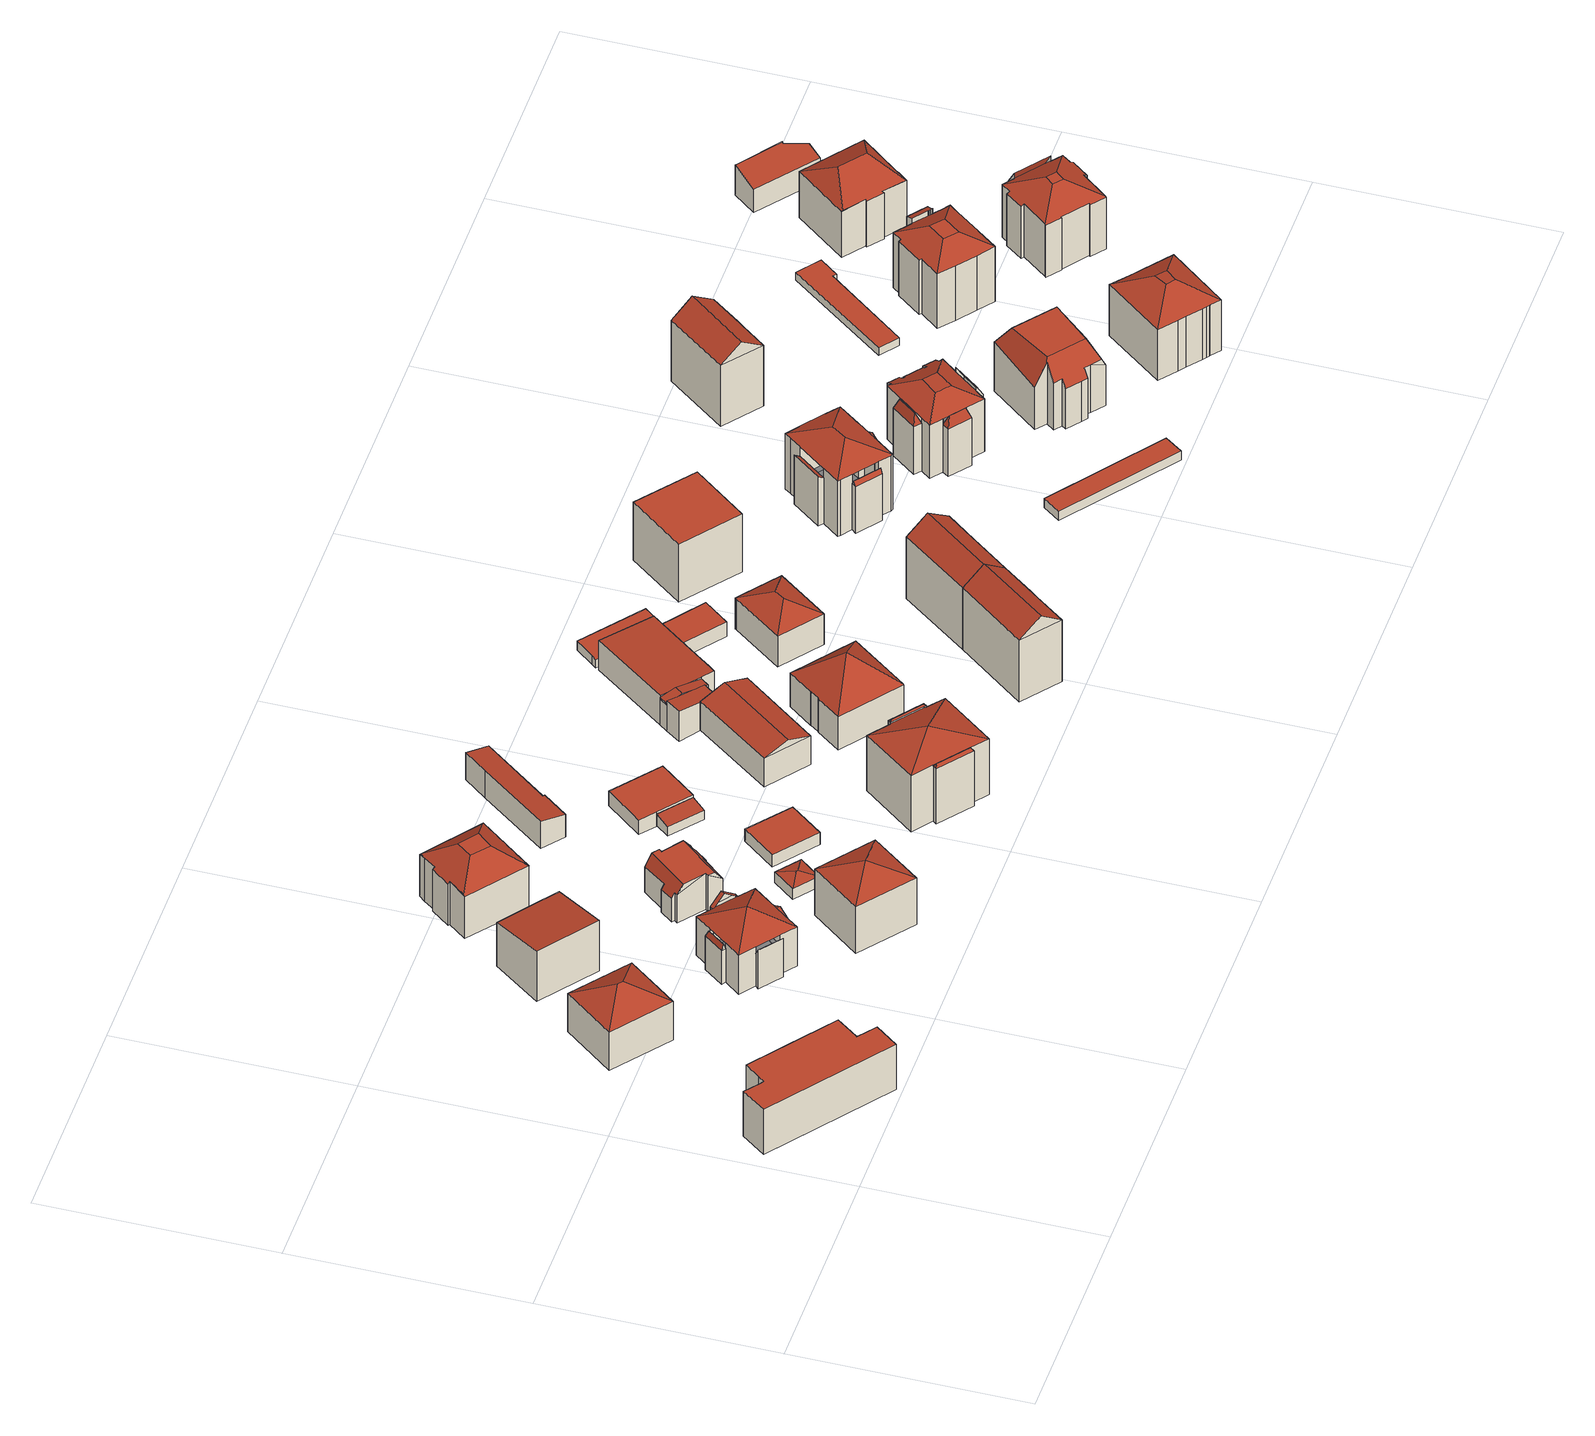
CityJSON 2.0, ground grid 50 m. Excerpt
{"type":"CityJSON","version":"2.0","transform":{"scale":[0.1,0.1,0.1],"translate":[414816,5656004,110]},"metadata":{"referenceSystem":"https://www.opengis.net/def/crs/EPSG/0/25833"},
"CityObjects":{
"building1":{"type":"Building","attributes":{"Dachtyp_tdc":"tdcPolyFlatRoof","Gemeindeschluessel":14612000,"Dachneigung":0,"QualitaetDacherkennung":76,"Geometrietyp2DReferenz":"3000","measuredHeight":11.51,"function":"31001_9998","roofType":"1000"},"geometry":[{"type":"Solid","lod":"2","boundaries":[[[[0,1,2,3]],[[1,4,5,2]],[[4,6,7,5]],[[6,8,9,7]],[[8,10,11,9]],[[10,12,13,11]],[[12,14,15,13]],[[14,16,17,15]],[[16,18,19,17]],[[18,20,21,19]],[[20,22,23,21]],[[22,24,25,23]],[[24,26,27,25]],[[26,0,3,27]],[[26,24,22,20,18,16,14,12,10,8,6,4,1,0]],[[3,2,5,7,9,11,13,15,17,19,21,23,25,27]]]],"semantics":{"surfaces":[{"type":"WallSurface"},{"type":"RoofSurface"},{"type":"GroundSurface"}],"values":[[0,0,0,0,0,0,0,0,0,0,0,0,0,0,1,2]]}}]},
"building2":{"type":"Building","attributes":{"Dachtyp_tdc":"tdcFreeFormRoof","Gemeindeschluessel":14612000,"Dachneigung":29.08,"QualitaetDacherkennung":69,"Geometrietyp2DReferenz":"3000","measuredHeight":13.63,"function":"31001_9998","roofType":"5000"},"geometry":[{"type":"Solid","lod":"2","boundaries":[[[[28,29,30,31]],[[29,32,33,30]],[[32,34,35,33]],[[34,28,31,35]],[[36,37,34,32]],[[36,32,29]],[[37,36,29,28]],[[37,28,34]],[[31,30,33,35]]]],"semantics":{"surfaces":[{"type":"WallSurface"},{"type":"RoofSurface"},{"type":"GroundSurface"}],"values":[[0,0,0,0,1,1,1,1,2]]}}]},
"building3":{"type":"Building","attributes":{"Dachtyp_tdc":"tdcPolyFlatRoof","Gemeindeschluessel":14612000,"Dachneigung":8.13,"QualitaetDacherkennung":63,"Geometrietyp2DReferenz":"3000","measuredHeight":12.98,"function":"31001_9998","roofType":"2100"},"geometry":[{"type":"Solid","lod":"2","boundaries":[[[[38,39,40,41]],[[39,42,43,40]],[[42,44,45,43]],[[44,46,47,45]],[[46,38,41,47]],[[46,44,42,39,38]],[[41,40,43,45,47]]]],"semantics":{"surfaces":[{"type":"WallSurface"},{"type":"RoofSurface"},{"type":"GroundSurface"}],"values":[[0,0,0,0,0,1,2]]}}]},
"building4":{"type":"Building","attributes":{"Gemeindeschluessel":14612000,"Geometrietyp2DReferenz":"3000","function":"31001_9998","roofType":"9999"},"children":["building4-1","building4-2","building4-3","building4-4","building4-5"]},
"building4-1":{"type":"BuildingPart","attributes":{"Dachtyp_tdc":"tdcGableRoof","Dachneigung":24.43,"QualitaetDacherkennung":25,"Geometrietyp2DReferenz":"3000","measuredHeight":9.66,"roofType":"3100"},"parents":["building4"],"geometry":[{"type":"MultiSurface","lod":"2","boundaries":[[[48,49,50,51]],[[49,52,53,50]],[[52,54,55,53]],[[52,49,56]],[[49,48,57,56]],[[54,52,56,57]],[[51,50,53,55]]],"semantics":{"surfaces":[{"type":"WallSurface"},{"type":"RoofSurface"},{"type":"GroundSurface"}],"values":[0,0,0,0,1,1,2]}}]},
"building4-2":{"type":"BuildingPart","attributes":{"Dachtyp_tdc":"tdcPolyFlatRoof","Dachneigung":55.69,"QualitaetDacherkennung":42,"Geometrietyp2DReferenz":"3000","measuredHeight":9.81,"roofType":"2100"},"parents":["building4"],"geometry":[{"type":"MultiSurface","lod":"2","boundaries":[[[58,59,60,61]],[[62,63,64,65]],[[63,58,61,64]],[[63,62,59,58]],[[61,60,65,64]]],"semantics":{"surfaces":[{"type":"WallSurface"},{"type":"RoofSurface"},{"type":"GroundSurface"}],"values":[0,0,0,1,2]}}]},
"building4-3":{"type":"BuildingPart","attributes":{"Dachtyp_tdc":"tdcGableRoof","Dachneigung":38.15,"QualitaetDacherkennung":40,"Geometrietyp2DReferenz":"3000","measuredHeight":12.26,"roofType":"3100"},"parents":["building4"],"geometry":[{"type":"MultiSurface","lod":"2","boundaries":[[[66,67,68,69]],[[67,70,71,68]],[[72,66,69,73]],[[72,74,75,76,66]],[[67,76,75,77,70]],[[66,76,67]],[[69,68,71,73]]],"semantics":{"surfaces":[{"type":"WallSurface"},{"type":"RoofSurface"},{"type":"GroundSurface"}],"values":[0,0,0,1,1,0,2]}}]},
"building4-4":{"type":"BuildingPart","attributes":{"Dachtyp_tdc":"tdcTentRoof","Dachneigung":29.82,"QualitaetDacherkennung":61,"Geometrietyp2DReferenz":"3000","measuredHeight":13.9,"roofType":"3500"},"parents":["building4"],"geometry":[{"type":"MultiSurface","lod":"2","boundaries":[[[78,62,65]],[[79,60,59]],[[79,80,81,60]],[[80,82,83,81]],[[82,84,83]],[[85,86,77,74,87,88,89]],[[90,91,92,85,89]],[[80,79,78,90,89]],[[88,93,82,80,89]],[[94,95,73,71,96,51,55,97,65,60,81,83]],[[93,88,95,94,98]],[[88,87,72,73,95]],[[86,85,96,71,70]],[[85,92,48,51,96]],[[91,90,97,55,54]],[[90,78,65,97]]],"semantics":{"surfaces":[{"type":"WallSurface"},{"type":"RoofSurface"},{"type":"GroundSurface"}],"values":[0,0,0,0,0,1,1,1,1,2,0,0,0,0,0,0]}}]},
"building4-5":{"type":"BuildingPart","attributes":{"Dachtyp_tdc":"tdcFreeFormRoof","Dachneigung":70.15,"QualitaetDacherkennung":24,"Geometrietyp2DReferenz":"3000","measuredHeight":9.82,"roofType":"5000"},"parents":["building4"],"geometry":[{"type":"MultiSurface","lod":"2","boundaries":[[[84,99,100,83]],[[99,101,102,100]],[[101,98,94,102]],[[103,104,101,99]],[[103,99,84]],[[104,103,84,98]],[[104,98,101]],[[94,83,100,102]]],"semantics":{"surfaces":[{"type":"WallSurface"},{"type":"RoofSurface"},{"type":"GroundSurface"}],"values":[0,0,0,1,0,1,1,2]}}]},
"building5":{"type":"Building","attributes":{"Dachtyp_tdc":"tdcTentRoof","Gemeindeschluessel":14612000,"Dachneigung":26.07,"QualitaetDacherkennung":84,"Geometrietyp2DReferenz":"3000","measuredHeight":15.17,"function":"31001_9998","roofType":"3500"},"geometry":[{"type":"Solid","lod":"2","boundaries":[[[[105,106,107,108]],[[106,109,110,107]],[[109,111,112,110]],[[111,105,108,112]],[[106,105,113]],[[109,106,113]],[[111,109,113]],[[105,111,113]],[[108,107,110,112]]]],"semantics":{"surfaces":[{"type":"WallSurface"},{"type":"RoofSurface"},{"type":"GroundSurface"}],"values":[[0,0,0,0,1,1,1,1,2]]}}]},
"building6":{"type":"Building","attributes":{"Dachtyp_tdc":"tdcFreeFormRoof","Gemeindeschluessel":14612000,"Dachneigung":35.75,"QualitaetDacherkennung":65,"Geometrietyp2DReferenz":"3000","measuredHeight":14.69,"function":"31001_9998","roofType":"5000"},"geometry":[{"type":"Solid","lod":"2","boundaries":[[[[114,115,116,117]],[[115,118,119,116]],[[118,120,121,119]],[[120,122,123,121]],[[122,124,125,123]],[[124,126,127,125]],[[126,128,129,127]],[[128,130,131,129]],[[130,114,117,131]],[[132,133,128,126,124,122,120,134,135]],[[136,114,130,133,132]],[[137,114,136,138]],[[115,137,138,135,134,118]],[[138,136,132,135]],[[115,114,137]],[[130,128,133]],[[120,118,134]],[[117,116,119,121,123,125,127,129,131]]]],"semantics":{"surfaces":[{"type":"WallSurface"},{"type":"RoofSurface"},{"type":"GroundSurface"}],"values":[[0,0,0,0,0,0,0,0,0,1,1,1,1,1,0,0,0,2]]}}]},
"building7":{"type":"Building","attributes":{"Dachtyp_tdc":"tdcFreeFormRoof","Gemeindeschluessel":14612000,"Dachneigung":1.01,"QualitaetDacherkennung":45,"Geometrietyp2DReferenz":"3000","measuredHeight":9.22,"function":"31001_9998","roofType":"5000"},"geometry":[{"type":"Solid","lod":"2","boundaries":[[[[139,140,141,142]],[[140,143,144,141]],[[143,145,146,144]],[[145,147,148,146]],[[147,149,150,148]],[[149,151,152,150]],[[151,153,154,152]],[[153,155,156,154]],[[155,157,158,156]],[[157,159,160,158]],[[159,161,162,160]],[[161,163,164,162]],[[163,165,166,164]],[[165,167,168,166]],[[167,169,170,168]],[[169,139,142,170]],[[171,167,165,163,161,159,157,172]],[[147,145,143,140,173,174,151,149]],[[155,153,174,173,139,169,171,172]],[[157,155,172]],[[140,139,173]],[[169,167,171]],[[153,151,174]],[[142,141,144,146,148,150,152,154,156,158,160,162,164,166,168,170]]]],"semantics":{"surfaces":[{"type":"WallSurface"},{"type":"RoofSurface"},{"type":"GroundSurface"}],"values":[[0,0,0,0,0,0,0,0,0,0,0,0,0,0,0,0,1,1,1,0,0,0,0,2]]}}]},
"building8":{"type":"Building","attributes":{"Dachtyp_tdc":"tdcFreeFormRoof","Gemeindeschluessel":14612000,"Dachneigung":16.21,"QualitaetDacherkennung":84,"Geometrietyp2DReferenz":"3000","measuredHeight":3.58,"function":"31001_9998","roofType":"5000"},"geometry":[{"type":"Solid","lod":"2","boundaries":[[[[175,176,177,178]],[[176,179,180,177]],[[179,181,182,180]],[[181,175,178,182]],[[183,184,181,179]],[[183,179,176]],[[184,183,176,175]],[[184,175,181]],[[178,177,180,182]]]],"semantics":{"surfaces":[{"type":"WallSurface"},{"type":"RoofSurface"},{"type":"GroundSurface"}],"values":[[0,0,0,0,1,1,1,1,2]]}}]},
"building9":{"type":"Building","attributes":{"Dachtyp_tdc":"tdcPolyFlatRoof","Gemeindeschluessel":14612000,"Dachneigung":0,"QualitaetDacherkennung":51,"Geometrietyp2DReferenz":"3000","measuredHeight":3,"function":"31001_9998","roofType":"1000"},"geometry":[{"type":"Solid","lod":"2","boundaries":[[[[185,186,187,188]],[[186,189,190,187]],[[189,191,192,190]],[[191,185,188,192]],[[191,189,186,185]],[[188,187,190,192]]]],"semantics":{"surfaces":[{"type":"WallSurface"},{"type":"RoofSurface"},{"type":"GroundSurface"}],"values":[[0,0,0,0,1,2]]}}]},
"building10":{"type":"Building","attributes":{"Dachtyp_tdc":"tdcPolyFlatRoof","Gemeindeschluessel":14612000,"Dachneigung":8.57,"QualitaetDacherkennung":53,"Geometrietyp2DReferenz":"3000","measuredHeight":2.87,"function":"31001_9998","roofType":"2100"},"geometry":[{"type":"Solid","lod":"2","boundaries":[[[[193,194,195,196]],[[194,197,198,195]],[[194,193,199,197]],[[198,200,196,195]],[[197,199,200,198]],[[199,193,196,200]]]],"semantics":{"surfaces":[{"type":"WallSurface"},{"type":"RoofSurface"},{"type":"GroundSurface"}],"values":[[0,0,1,2,0,0]]}}]},
"building11":{"type":"Building","attributes":{"Dachtyp_tdc":"tdcPolyFlatRoof","Gemeindeschluessel":14612000,"Dachneigung":10.8,"QualitaetDacherkennung":46,"Geometrietyp2DReferenz":"3000","measuredHeight":6.94,"function":"31001_9998","roofType":"2100"},"geometry":[{"type":"Solid","lod":"2","boundaries":[[[[201,202,203,204]],[[202,205,206,203]],[[205,207,208,206]],[[207,209,210,208]],[[209,211,212,210]],[[211,213,214,212]],[[213,201,204,214]],[[213,211,209,207,205,202,201]],[[204,203,206,208,210,212,214]]]],"semantics":{"surfaces":[{"type":"WallSurface"},{"type":"RoofSurface"},{"type":"GroundSurface"}],"values":[[0,0,0,0,0,0,0,1,2]]}}]},
"building12":{"type":"Building","attributes":{"Dachtyp_tdc":"tdcPolyFlatRoof","Gemeindeschluessel":14612000,"Dachneigung":0,"QualitaetDacherkennung":61,"Geometrietyp2DReferenz":"3000","measuredHeight":3.76,"function":"31001_9998","roofType":"1000"},"geometry":[{"type":"Solid","lod":"2","boundaries":[[[[215,216,217,218]],[[216,219,220,217]],[[219,221,222,220]],[[221,223,224,222]],[[223,215,218,224]],[[223,221,219,216,215]],[[218,217,220,222,224]]]],"semantics":{"surfaces":[{"type":"WallSurface"},{"type":"RoofSurface"},{"type":"GroundSurface"}],"values":[[0,0,0,0,0,1,2]]}}]},
"building13":{"type":"Building","attributes":{"Gemeindeschluessel":14612000,"Geometrietyp2DReferenz":"3000","function":"31001_9998","roofType":"9999"},"children":["building13-1","building13-2","building13-3"]},
"building13-1":{"type":"BuildingPart","attributes":{"Dachtyp_tdc":"tdcFreeFormRoof","Dachneigung":27.32,"QualitaetDacherkennung":16,"Geometrietyp2DReferenz":"3000","measuredHeight":14.75,"roofType":"5000"},"parents":["building13"],"geometry":[{"type":"MultiSurface","lod":"2","boundaries":[[[225,226,227,228,229]],[[226,230,231,227]],[[230,232,233,234,231]],[[235,232,230]],[[236,235,230,226]],[[236,226,225]],[[235,236,225,232]],[[228,227,231,234]]],"semantics":{"surfaces":[{"type":"WallSurface"},{"type":"RoofSurface"},{"type":"GroundSurface"}],"values":[0,0,0,1,1,1,1,2]}}]},
"building13-2":{"type":"BuildingPart","attributes":{"Dachtyp_tdc":"tdcFreeFormRoof","Dachneigung":57.42,"QualitaetDacherkennung":20,"Geometrietyp2DReferenz":"3000","measuredHeight":14.94,"roofType":"5000"},"parents":["building13"],"geometry":[{"type":"MultiSurface","lod":"2","boundaries":[[[237,238,239,240]],[[238,241,242,239]],[[243,237,240,244]],[[241,238,245]],[[238,237,246,245]],[[237,243,246]],[[243,241,245,246]],[[240,239,242,244]]],"semantics":{"surfaces":[{"type":"WallSurface"},{"type":"RoofSurface"},{"type":"GroundSurface"}],"values":[0,0,0,1,1,1,1,2]}}]},
"building13-3":{"type":"BuildingPart","attributes":{"Dachtyp_tdc":"tdcTentRoof","Dachneigung":22.75,"QualitaetDacherkennung":48,"Geometrietyp2DReferenz":"3000","measuredHeight":17.15,"roofType":"3500"},"parents":["building13"],"geometry":[{"type":"MultiSurface","lod":"2","boundaries":[[[233,247,248,234]],[[247,249,250,248]],[[249,251,244,250]],[[251,243,244]],[[252,253,254,242,241]],[[253,255,256,254]],[[255,229,228,256]],[[247,233,229,255,257]],[[249,247,257]],[[253,252,251,249,257]],[[255,253,257]],[[228,234,248,250,244,242,254,256]]],"semantics":{"surfaces":[{"type":"WallSurface"},{"type":"RoofSurface"},{"type":"GroundSurface"}],"values":[0,0,0,0,0,0,0,1,1,1,1,2]}}]},
"building14":{"type":"Building","attributes":{"Dachtyp_tdc":"tdcFreeFormRoof","Gemeindeschluessel":14612000,"Dachneigung":18.16,"QualitaetDacherkennung":52,"Geometrietyp2DReferenz":"3000","measuredHeight":9.13,"function":"31001_9998","roofType":"5000"},"geometry":[{"type":"Solid","lod":"2","boundaries":[[[[258,259,260,261]],[[259,262,263,260]],[[262,264,265,263]],[[264,266,267,265]],[[266,258,261,267]],[[268,262,259,258,269]],[[266,264,268,269]],[[258,266,269]],[[264,262,268]],[[261,260,263,265,267]]]],"semantics":{"surfaces":[{"type":"WallSurface"},{"type":"RoofSurface"},{"type":"GroundSurface"}],"values":[[0,0,0,0,0,1,1,0,0,2]]}}]},
"building15":{"type":"Building","attributes":{"Dachtyp_tdc":"tdcFreeFormRoof","Gemeindeschluessel":14612000,"Dachneigung":41.15,"QualitaetDacherkennung":67,"Geometrietyp2DReferenz":"3000","measuredHeight":15.32,"function":"31001_9998","roofType":"5000"},"geometry":[{"type":"Solid","lod":"2","boundaries":[[[[270,271,272,273]],[[271,274,275,272]],[[274,276,277,275]],[[276,278,279,277]],[[278,280,281,279]],[[280,282,283,281]],[[282,284,285,283]],[[284,270,273,285]],[[271,286,287]],[[274,287,286,276]],[[286,288,284,282,280,278,276]],[[286,271,270,288]],[[270,284,288]],[[274,271,287]],[[273,272,275,277,279,281,283,285]]]],"semantics":{"surfaces":[{"type":"WallSurface"},{"type":"RoofSurface"},{"type":"GroundSurface"}],"values":[[0,0,0,0,0,0,0,0,1,1,1,1,0,0,2]]}}]},
"building16":{"type":"Building","attributes":{"Gemeindeschluessel":14612000,"Geometrietyp2DReferenz":"3000","function":"31001_9998","roofType":"9999"},"children":["building16-1","building16-2","building16-3"]},
"building16-1":{"type":"BuildingPart","attributes":{"Dachtyp_tdc":"tdcGableRoof","Dachneigung":10.16,"QualitaetDacherkennung":60,"Geometrietyp2DReferenz":"3000","measuredHeight":7.6,"roofType":"3100"},"parents":["building16"],"geometry":[{"type":"MultiSurface","lod":"2","boundaries":[[[289,290,291,292]],[[290,293,294,291]],[[295,296,297,298]],[[299,300,301,302,303,304]],[[289,305,302,301,306,307,290]],[[290,307,293]],[[295,299,304,296]],[[297,292,291,294,298]]],"semantics":{"surfaces":[{"type":"WallSurface"},{"type":"RoofSurface"},{"type":"GroundSurface"}],"values":[0,0,0,1,1,0,0,2]}}]},
"building16-2":{"type":"BuildingPart","attributes":{"Dachtyp_tdc":"tdcPolyFlatRoof","Dachneigung":2.91,"QualitaetDacherkennung":76,"Geometrietyp2DReferenz":"3000","measuredHeight":7.48,"roofType":"2100"},"parents":["building16"],"geometry":[{"type":"MultiSurface","lod":"2","boundaries":[[[308,309,310,297,296,304]],[[309,311,312,310]],[[311,313,314,312]],[[313,315,316,314]],[[315,317,318,316]],[[317,319,320,318]],[[319,321,322,320]],[[321,323,289,292,322]],[[321,319,317,315,313,311,309,308,303,305,323]],[[292,297,310,312,314,316,318,320,322]]],"semantics":{"surfaces":[{"type":"WallSurface"},{"type":"RoofSurface"},{"type":"GroundSurface"}],"values":[0,0,0,0,0,0,0,0,1,2]}}]},
"building16-3":{"type":"BuildingPart","attributes":{"Dachtyp_tdc":"tdcPolyFlatRoof","Dachneigung":4.08,"QualitaetDacherkennung":57,"Geometrietyp2DReferenz":"3000","measuredHeight":7.53,"roofType":"2100"},"parents":["building16"],"geometry":[{"type":"MultiSurface","lod":"2","boundaries":[[[324,325,326,294,293,307]],[[325,327,328,326]],[[327,329,330,328]],[[329,331,299,295,298,330]],[[329,327,325,324,306,300,331]],[[298,294,326,328,330]]],"semantics":{"surfaces":[{"type":"WallSurface"},{"type":"RoofSurface"},{"type":"GroundSurface"}],"values":[0,0,0,0,1,2]}}]},
"building17":{"type":"Building","attributes":{"Dachtyp_tdc":"tdcGableRoof","Gemeindeschluessel":14612000,"Dachneigung":35.68,"QualitaetDacherkennung":75,"Geometrietyp2DReferenz":"3000","measuredHeight":19.25,"function":"31001_9998","roofType":"3100"},"geometry":[{"type":"Solid","lod":"2","boundaries":[[[[332,333,334,335]],[[333,336,337,334]],[[336,338,339,337]],[[338,340,341,339]],[[340,342,343,341]],[[342,332,335,343]],[[342,344,345,332]],[[333,345,344,340,338,336]],[[340,344,342]],[[332,345,333]],[[335,334,337,339,341,343]]]],"semantics":{"surfaces":[{"type":"WallSurface"},{"type":"RoofSurface"},{"type":"GroundSurface"}],"values":[[0,0,0,0,0,0,1,1,0,0,2]]}}]},
"building18":{"type":"Building","attributes":{"Dachtyp_tdc":"tdcPolyFlatRoof","Gemeindeschluessel":14612000,"Dachneigung":2.91,"QualitaetDacherkennung":84,"Geometrietyp2DReferenz":"3000","measuredHeight":2.38,"function":"31001_2463","roofType":"2100"},"geometry":[{"type":"Solid","lod":"2","boundaries":[[[[346,347,348,349]],[[347,350,351,348]],[[350,352,353,351]],[[352,354,355,353]],[[354,356,357,355]],[[356,358,359,357]],[[358,346,349,359]],[[358,356,354,352,350,347,346]],[[349,348,351,353,355,357,359]]]],"semantics":{"surfaces":[{"type":"WallSurface"},{"type":"RoofSurface"},{"type":"GroundSurface"}],"values":[[0,0,0,0,0,0,0,1,2]]}}]},
"building19":{"type":"Building","attributes":{"Dachtyp_tdc":"tdcPolyFlatRoof","Gemeindeschluessel":14612000,"Dachneigung":0,"QualitaetDacherkennung":76,"Geometrietyp2DReferenz":"3000","measuredHeight":3.67,"function":"31001_9998","roofType":"1000"},"geometry":[{"type":"Solid","lod":"2","boundaries":[[[[360,361,362,363]],[[361,364,365,362]],[[364,366,367,365]],[[366,360,363,367]],[[366,364,361,360]],[[363,362,365,367]]]],"semantics":{"surfaces":[{"type":"WallSurface"},{"type":"RoofSurface"},{"type":"GroundSurface"}],"values":[[0,0,0,0,1,2]]}}]},
"building20":{"type":"Building","attributes":{"Dachtyp_tdc":"tdcFreeFormRoof","Gemeindeschluessel":14612000,"Dachneigung":26.07,"QualitaetDacherkennung":85,"Geometrietyp2DReferenz":"3000","measuredHeight":10.55,"function":"31001_9998","roofType":"5000"},"geometry":[{"type":"Solid","lod":"2","boundaries":[[[[368,369,370,371]],[[369,372,373,370]],[[372,374,375,373]],[[374,376,377,375]],[[376,378,379,377]],[[378,368,371,379]],[[380,376,374,372]],[[378,381,368]],[[380,372,369,368,381]],[[376,380,381,378]],[[371,370,373,375,377,379]]]],"semantics":{"surfaces":[{"type":"WallSurface"},{"type":"RoofSurface"},{"type":"GroundSurface"}],"values":[[0,0,0,0,0,0,1,1,1,1,2]]}}]},
"building21":{"type":"Building","attributes":{"Dachtyp_tdc":"tdcFreeFormRoof","Gemeindeschluessel":14612000,"Dachneigung":35.43,"QualitaetDacherkennung":74,"Geometrietyp2DReferenz":"3000","measuredHeight":19.21,"function":"31001_9998","roofType":"5000"},"geometry":[{"type":"Solid","lod":"2","boundaries":[[[[333,332,335,334]],[[332,382,383,335]],[[382,384,385,383]],[[384,386,387,385]],[[386,388,389,387]],[[388,333,334,389]],[[390,391,382,332]],[[386,384,391,390,333,388]],[[332,333,390]],[[384,382,391]],[[334,335,383,385,387,389]]]],"semantics":{"surfaces":[{"type":"WallSurface"},{"type":"RoofSurface"},{"type":"GroundSurface"}],"values":[[0,0,0,0,0,0,1,1,0,0,2]]}}]},
"building22":{"type":"Building","attributes":{"Dachtyp_tdc":"tdcPolyFlatRoof","Gemeindeschluessel":14612000,"Dachneigung":0,"QualitaetDacherkennung":45,"Geometrietyp2DReferenz":"3000","measuredHeight":14.78,"function":"31001_9998","roofType":"1000"},"geometry":[{"type":"Solid","lod":"2","boundaries":[[[[392,393,394,395]],[[393,396,397,394]],[[396,398,399,397]],[[398,392,395,399]],[[398,396,393,392]],[[395,394,397,399]]]],"semantics":{"surfaces":[{"type":"WallSurface"},{"type":"RoofSurface"},{"type":"GroundSurface"}],"values":[[0,0,0,0,1,2]]}}]},
"building23":{"type":"Building","attributes":{"Gemeindeschluessel":14612000,"Geometrietyp2DReferenz":"3000","function":"31001_9998","roofType":"9999"},"children":["building23-1","building23-2","building23-3","building23-4","building23-5"]},
"building23-1":{"type":"BuildingPart","attributes":{"Dachtyp_tdc":"tdcFreeFormRoof","Dachneigung":58.49,"QualitaetDacherkennung":19,"Geometrietyp2DReferenz":"3000","measuredHeight":12.84,"roofType":"5000"},"parents":["building23"],"geometry":[{"type":"MultiSurface","lod":"2","boundaries":[[[400,401,402,403]],[[401,404,405,402]],[[404,406,407,405]],[[408,406,404]],[[409,408,404,401]],[[409,401,400]],[[408,409,400,406]],[[403,402,405,407]]],"semantics":{"surfaces":[{"type":"WallSurface"},{"type":"RoofSurface"},{"type":"GroundSurface"}],"values":[0,0,0,0,1,0,1,2]}}]},
"building23-2":{"type":"BuildingPart","attributes":{"Dachtyp_tdc":"tdcFreeFormRoof","Dachneigung":59.26,"QualitaetDacherkennung":18,"Geometrietyp2DReferenz":"3000","measuredHeight":12.88,"roofType":"5000"},"parents":["building23"],"geometry":[{"type":"MultiSurface","lod":"2","boundaries":[[[410,411,412,413]],[[411,414,415,412]],[[414,416,417,415]],[[418,419,414,411]],[[419,418,410,416]],[[410,418,411]],[[414,419,416]],[[413,412,415,417]]],"semantics":{"surfaces":[{"type":"WallSurface"},{"type":"RoofSurface"},{"type":"GroundSurface"}],"values":[0,0,0,1,1,0,0,2]}}]},
"building23-3":{"type":"BuildingPart","attributes":{"Dachtyp_tdc":"tdcGableRoof","Dachneigung":31.02,"QualitaetDacherkennung":10,"Geometrietyp2DReferenz":"3000","measuredHeight":13.1,"roofType":"3100"},"parents":["building23"],"geometry":[{"type":"MultiSurface","lod":"2","boundaries":[[[420,421,422,423]],[[421,424,425,422]],[[424,426,427,425]],[[424,421,428]],[[421,420,429,428]],[[426,424,428,429]],[[423,422,425,427]]],"semantics":{"surfaces":[{"type":"WallSurface"},{"type":"RoofSurface"},{"type":"GroundSurface"}],"values":[0,0,0,0,1,1,2]}}]},
"building23-4":{"type":"BuildingPart","attributes":{"Dachtyp_tdc":"tdcPolyFlatRoof","Dachneigung":35.89,"QualitaetDacherkennung":29,"Geometrietyp2DReferenz":"3000","measuredHeight":12.52,"roofType":"2100"},"parents":["building23"],"geometry":[{"type":"MultiSurface","lod":"2","boundaries":[[[430,431,432,433]],[[434,435,436,437]],[[435,430,433,436]],[[435,434,431,430]],[[433,432,437,436]]],"semantics":{"surfaces":[{"type":"WallSurface"},{"type":"RoofSurface"},{"type":"GroundSurface"}],"values":[0,0,0,1,2]}}]},
"building23-5":{"type":"BuildingPart","attributes":{"Dachtyp_tdc":"tdcHipRoof","Dachneigung":25.08,"QualitaetDacherkennung":86,"Geometrietyp2DReferenz":"3000","measuredHeight":17.14,"roofType":"3200"},"parents":["building23"],"geometry":[{"type":"MultiSurface","lod":"2","boundaries":[[[438,427,426]],[[438,439,440,427]],[[439,441,442,440]],[[441,443,413,442]],[[443,410,413]],[[444,445,446,417,416]],[[445,447,448,446]],[[447,449,437,448]],[[449,434,437]],[[450,432,431]],[[450,451,452,432]],[[451,453,454,452]],[[453,455,403,454]],[[455,400,403]],[[456,407,406]],[[456,457,458,407]],[[457,459,460,458]],[[459,461,423,460]],[[461,420,423]],[[459,457,456,455,453,462]],[[447,445,444,443,441,439,463]],[[453,451,450,449,447,463,462]],[[439,438,461,459,462,463]],[[427,440,442,413,417,446,448,437,432,452,454,403,407,458,460,423]]],"semantics":{"surfaces":[{"type":"WallSurface"},{"type":"RoofSurface"},{"type":"GroundSurface"}],"values":[0,0,0,0,0,0,0,0,0,0,0,0,0,0,0,0,0,0,0,1,1,1,1,2]}}]},
"building24":{"type":"Building","attributes":{"Dachtyp_tdc":"tdcPolyFlatRoof","Gemeindeschluessel":14612000,"Dachneigung":0,"QualitaetDacherkennung":49,"Geometrietyp2DReferenz":"3000","measuredHeight":2.34,"function":"31001_2463","roofType":"1000"},"geometry":[{"type":"Solid","lod":"2","boundaries":[[[[464,465,466,467]],[[465,468,469,466]],[[468,470,471,469]],[[468,465,464,470]],[[471,467,466,469]],[[470,464,467,471]]]],"semantics":{"surfaces":[{"type":"WallSurface"},{"type":"RoofSurface"},{"type":"GroundSurface"}],"values":[[0,0,0,1,2,0]]}}]},
"building25":{"type":"Building","attributes":{"Gemeindeschluessel":14612000,"Geometrietyp2DReferenz":"3000","function":"31001_9998","roofType":"9999"},"children":["building25-1","building25-2","building25-3","building25-4"]},
"building25-1":{"type":"BuildingPart","attributes":{"Dachtyp_tdc":"tdcCutTentRoof","Dachneigung":28.89,"QualitaetDacherkennung":58,"Geometrietyp2DReferenz":"3000","measuredHeight":16.48,"roofType":"9999"},"parents":["building25"],"geometry":[{"type":"MultiSurface","lod":"2","boundaries":[[[472,473,474,475,476,477,478]],[[477,479,480,478]],[[481,482,483,484,485,486,487,488,489,490,491,492,493,494,495,496,497,498,499,500,501,502,503,504,505]],[[473,472,482,481,506]],[[472,507,483,482]],[[507,508,484,483]],[[508,509,485,484]],[[509,510,486,485]],[[510,511,487,486]],[[511,512,488,487]],[[512,513,489,488]],[[513,514,490,489]],[[514,515,491,490]],[[515,516,492,491]],[[516,517,493,492]],[[517,518,494,493]],[[518,519,495,494]],[[519,520,496,495]],[[520,521,497,496]],[[522,523,499,498]],[[523,524,500,499]],[[524,525,526,501,500]],[[527,528,503,502,529]],[[528,476,504,503]],[[476,475,505,504]],[[475,530,505]],[[519,518,517,516,515,514,513,512,511,510,509,508,507,472,478,480]],[[523,522,521,520,519,480,479]],[[476,528,527,525,524,523,479,477]]],"semantics":{"surfaces":[{"type":"RoofSurface"},{"type":"GroundSurface"},{"type":"WallSurface"}],"values":[0,0,1,2,2,2,2,2,2,2,2,2,2,2,2,2,2,2,2,2,2,2,2,2,2,2,0,0,0]}}]},
"building25-2":{"type":"BuildingPart","attributes":{"Dachtyp_tdc":"tdcFreeFormRoof","Dachneigung":69.7,"QualitaetDacherkennung":28,"Geometrietyp2DReferenz":"3000","measuredHeight":14.43,"roofType":"5000"},"parents":["building25"],"geometry":[{"type":"MultiSurface","lod":"2","boundaries":[[[526,531,532,501]],[[531,533,534,532]],[[533,529,502,534]],[[535,529,533]],[[536,535,533,531]],[[536,531,526]],[[535,536,526,529]],[[501,532,534,502]]],"semantics":{"surfaces":[{"type":"WallSurface"},{"type":"RoofSurface"},{"type":"GroundSurface"}],"values":[0,0,0,1,1,1,1,2]}}]},
"building25-3":{"type":"BuildingPart","attributes":{"Dachtyp_tdc":"tdcFreeFormRoof","Dachneigung":70.12,"QualitaetDacherkennung":27,"Geometrietyp2DReferenz":"3000","measuredHeight":14.58,"roofType":"5000"},"parents":["building25"],"geometry":[{"type":"MultiSurface","lod":"2","boundaries":[[[537,538,539,540]],[[538,506,481,539]],[[530,537,540,505]],[[541,506,538]],[[542,541,538,537]],[[542,537,530]],[[541,542,530,506]],[[540,539,481,505]]],"semantics":{"surfaces":[{"type":"WallSurface"},{"type":"RoofSurface"},{"type":"GroundSurface"}],"values":[0,0,0,1,1,1,1,2]}}]},
"building25-4":{"type":"BuildingPart","attributes":{"Dachtyp_tdc":"tdcPolyFlatRoof","Dachneigung":59.56,"QualitaetDacherkennung":37,"Geometrietyp2DReferenz":"3000","measuredHeight":14.81,"roofType":"2100"},"parents":["building25"],"geometry":[{"type":"MultiSurface","lod":"2","boundaries":[[[543,544,496,497,521]],[[544,545,546,496]],[[545,547,548,546]],[[547,549,498,548]],[[549,522,498]],[[549,547,545,544,543]],[[497,496,546,548,498]]],"semantics":{"surfaces":[{"type":"WallSurface"},{"type":"RoofSurface"},{"type":"GroundSurface"}],"values":[0,0,0,0,0,1,2]}}]},
"building26":{"type":"Building","attributes":{"Dachtyp_tdc":"tdcFreeFormRoof","Gemeindeschluessel":14612000,"Dachneigung":0.544,"QualitaetDacherkennung":52,"Geometrietyp2DReferenz":"3000","measuredHeight":16.62,"function":"31001_9998","roofType":"5000"},"geometry":[{"type":"Solid","lod":"2","boundaries":[[[[550,551,552,553]],[[551,554,555,552]],[[554,556,557,555]],[[556,558,559,557]],[[558,560,561,559]],[[560,562,563,561]],[[562,564,565,563]],[[564,566,567,565]],[[566,568,569,567]],[[568,570,571,569]],[[570,572,573,571]],[[572,550,553,573]],[[574,575,554,551]],[[554,575,576,577,556]],[[564,562,560,558,577,576,578,579,572,570,568,566]],[[578,574,551,550,579]],[[576,575,574,578]],[[558,556,577]],[[550,572,579]],[[553,552,555,557,559,561,563,565,567,569,571,573]]]],"semantics":{"surfaces":[{"type":"WallSurface"},{"type":"RoofSurface"},{"type":"GroundSurface"}],"values":[[0,0,0,0,0,0,0,0,0,0,0,0,1,1,1,1,1,0,0,2]]}}]},
"building27":{"type":"Building","attributes":{"Dachtyp_tdc":"tdcGableRoof","Gemeindeschluessel":14612000,"Dachneigung":35.17,"QualitaetDacherkennung":85,"Geometrietyp2DReferenz":"3000","measuredHeight":19.17,"function":"31001_9998","roofType":"3100"},"geometry":[{"type":"Solid","lod":"2","boundaries":[[[[580,581,582,583]],[[581,584,585,582]],[[584,586,587,585]],[[586,588,589,587]],[[588,590,591,589]],[[590,580,583,591]],[[590,592,593,580]],[[588,586,584,581,593,592]],[[580,593,581]],[[588,592,590]],[[583,582,585,587,589,591]]]],"semantics":{"surfaces":[{"type":"WallSurface"},{"type":"RoofSurface"},{"type":"GroundSurface"}],"values":[[0,0,0,0,0,0,1,1,0,0,2]]}}]},
"building28":{"type":"Building","attributes":{"Dachtyp_tdc":"tdcCutTentRoof","Gemeindeschluessel":14612000,"Dachneigung":27.02,"QualitaetDacherkennung":63,"Geometrietyp2DReferenz":"3000","measuredHeight":16.32,"function":"31001_9998","roofType":"9999"},"geometry":[{"type":"Solid","lod":"2","boundaries":[[[[594,595,596,597]],[[595,598,599,596]],[[598,600,601,599]],[[600,602,603,601]],[[602,604,605,603]],[[604,606,607,605]],[[606,608,609,607]],[[608,610,611,609]],[[610,612,613,611]],[[612,614,615,613]],[[614,616,617,615]],[[616,594,597,617]],[[616,614,612,610,618,619]],[[594,616,619,620]],[[608,606,604,602,600,598,595,594,620,621]],[[610,608,621,618]],[[621,620,619,618]],[[597,596,599,601,603,605,607,609,611,613,615,617]]]],"semantics":{"surfaces":[{"type":"WallSurface"},{"type":"RoofSurface"},{"type":"GroundSurface"}],"values":[[0,0,0,0,0,0,0,0,0,0,0,0,1,1,1,1,1,2]]}}]},
"building29":{"type":"Building","attributes":{"Dachtyp_tdc":"tdcHipAndGableRoof","Gemeindeschluessel":14612000,"Dachneigung":0,"QualitaetDacherkennung":0,"Geometrietyp2DReferenz":"3000","BezugspunktDach":"2000","measuredHeight":1.96,"function":"31001_2463"},"geometry":[{"type":"MultiSurface","lod":"2","boundaries":[[[622,623,624,625,626,627,628]],[[628,627,629,630]],[[627,626,631,629]],[[626,625,632,631]],[[625,624,633,632]],[[624,623,634,633]],[[623,622,635,634]],[[622,628,630,635]],[[630,629,631,632,633,634,635]]],"semantics":{"surfaces":[{"type":"RoofSurface"},{"type":"WallSurface"},{"type":"GroundSurface"}],"values":[0,1,1,1,1,1,1,1,2]}}]},
"building30":{"type":"Building","attributes":{"Gemeindeschluessel":14612000,"Geometrietyp2DReferenz":"3000","function":"31001_9998","roofType":"9999"},"children":["building30-1","building30-2","building30-3"]},
"building30-1":{"type":"BuildingPart","attributes":{"Dachtyp_tdc":"tdcCutTentRoof","Dachneigung":28.2,"QualitaetDacherkennung":63,"Geometrietyp2DReferenz":"3000","measuredHeight":16.72,"roofType":"9999"},"parents":["building30"],"geometry":[{"type":"MultiSurface","lod":"2","boundaries":[[[636,637,638]],[[636,639,640,637]],[[639,641,642,640]],[[641,643,644,642]],[[643,645,646,644]],[[645,647,648,646]],[[647,649,650,648]],[[649,651,652,650]],[[651,653,654,652]],[[653,655,656,654]],[[655,657,658,656]],[[659,660,661,662]],[[660,663,664,661]],[[663,665,666,664]],[[665,667,668,666]],[[667,669,670,668]],[[669,671,670]],[[645,643,641,639,672,673]],[[655,653,651,649,647,645,673,674]],[[667,665,663,660,659,657,655,674,675]],[[639,636,669,667,675,672]],[[675,674,673,672]],[[637,640,642,644,646,648,650,652,654,656,658,662,661,664,666,668,670]]],"semantics":{"surfaces":[{"type":"WallSurface"},{"type":"RoofSurface"},{"type":"GroundSurface"}],"values":[0,0,0,0,0,0,0,0,0,0,0,0,0,0,0,0,0,1,1,1,1,1,2]}}]},
"building30-2":{"type":"BuildingPart","attributes":{"Dachtyp_tdc":"tdcFreeFormRoof","Dachneigung":60.63,"QualitaetDacherkennung":40,"Geometrietyp2DReferenz":"3000","measuredHeight":12.91,"roofType":"5000"},"parents":["building30"],"geometry":[{"type":"MultiSurface","lod":"2","boundaries":[[[671,676,677,670]],[[676,678,679,677]],[[678,638,637,679]],[[680,638,678]],[[681,680,678,676]],[[681,676,671]],[[680,681,671,638]],[[677,679,637,670]]],"semantics":{"surfaces":[{"type":"WallSurface"},{"type":"RoofSurface"},{"type":"GroundSurface"}],"values":[0,0,0,1,1,1,1,2]}}]},
"building30-3":{"type":"BuildingPart","attributes":{"Dachtyp_tdc":"tdcPolyFlatRoof","Dachneigung":24.66,"QualitaetDacherkennung":53,"Geometrietyp2DReferenz":"3000","measuredHeight":15.47,"roofType":"2100"},"parents":["building30"],"geometry":[{"type":"MultiSurface","lod":"2","boundaries":[[[682,683,684,685]],[[683,686,661,684]],[[686,687,659,662,661]],[[688,658,657]],[[688,689,690,658]],[[689,691,692,690]],[[691,682,685,692]],[[691,689,688,687,686,683,682]],[[685,684,661,662,658,690,692]]],"semantics":{"surfaces":[{"type":"WallSurface"},{"type":"RoofSurface"},{"type":"GroundSurface"}],"values":[0,0,0,0,0,0,0,1,2]}}]},
"building31":{"type":"Building","attributes":{"Gemeindeschluessel":14612000,"Geometrietyp2DReferenz":"3000","function":"31001_9998","roofType":"9999"},"children":["building31-1","building31-2"]},
"building31-1":{"type":"BuildingPart","attributes":{"Dachtyp_tdc":"tdcCutTentRoof","Dachneigung":28.95,"QualitaetDacherkennung":61,"Geometrietyp2DReferenz":"3000","measuredHeight":16.72,"roofType":"9999"},"parents":["building31"],"geometry":[{"type":"MultiSurface","lod":"2","boundaries":[[[693,694,695,696,697,698,699,700]],[[699,701,702,700]],[[703,704,705,706,707,708,709,710,711,712,713,714,715,716,717,718,719,720,721,722]],[[693,723,706,705]],[[723,724,707,706]],[[724,725,708,707]],[[725,726,709,708]],[[726,727,710,709]],[[727,728,711,710]],[[728,729,712,711]],[[729,730,713,712]],[[730,731,714,713]],[[731,732,715,714]],[[732,733,716,715]],[[733,734,717,716]],[[734,735,718,717]],[[736,698,720,719]],[[698,697,721,720]],[[697,696,722,721]],[[696,695,703,722]],[[729,728,727,726,725,724,723,693,700,702]],[[734,733,732,731,730,729,702,701]],[[698,736,735,734,701,699]],[[695,694,704,703]],[[694,693,705,704]]],"semantics":{"surfaces":[{"type":"RoofSurface"},{"type":"GroundSurface"},{"type":"WallSurface"}],"values":[0,0,1,2,2,2,2,2,2,2,2,2,2,2,2,2,2,2,2,2,0,0,0,2,2]}}]},
"building31-2":{"type":"BuildingPart","attributes":{"Dachtyp_tdc":"tdcPolyFlatRoof","Dachneigung":59.73,"QualitaetDacherkennung":42,"Geometrietyp2DReferenz":"3000","measuredHeight":14.78,"roofType":"2100"},"parents":["building31"],"geometry":[{"type":"MultiSurface","lod":"2","boundaries":[[[737,738,739,718,735]],[[738,740,741,739]],[[740,742,719,741]],[[742,736,719]],[[742,740,738,737]],[[718,739,741,719]]],"semantics":{"surfaces":[{"type":"WallSurface"},{"type":"RoofSurface"},{"type":"GroundSurface"}],"values":[0,0,0,0,1,2]}}]},
"building32":{"type":"Building","attributes":{"Dachtyp_tdc":"tdcFreeFormRoof","Gemeindeschluessel":14612000,"Dachneigung":30.05,"QualitaetDacherkennung":69,"Geometrietyp2DReferenz":"3000","measuredHeight":15.94,"function":"31001_9998","roofType":"5000"},"geometry":[{"type":"Solid","lod":"2","boundaries":[[[[743,744,745,746]],[[744,747,748,745]],[[747,749,750,748]],[[749,751,752,750]],[[751,753,754,752]],[[753,755,756,754]],[[755,757,758,756]],[[757,759,760,758]],[[759,761,762,760]],[[761,743,746,762]],[[753,751,763,764,757,755]],[[765,766,749,747]],[[763,751,749,766]],[[761,759,764,763,766,765,744,743]],[[759,757,764]],[[747,744,765]],[[746,745,748,750,752,754,756,758,760,762]]]],"semantics":{"surfaces":[{"type":"WallSurface"},{"type":"RoofSurface"},{"type":"GroundSurface"}],"values":[[0,0,0,0,0,0,0,0,0,0,1,1,1,1,0,0,2]]}}]},
"building33":{"type":"Building","attributes":{"Dachtyp_tdc":"tdcPolyFlatRoof","Gemeindeschluessel":14612000,"Dachneigung":15.24,"QualitaetDacherkennung":56,"Geometrietyp2DReferenz":"3000","measuredHeight":7.65,"function":"31001_9998","roofType":"2100"},"geometry":[{"type":"Solid","lod":"2","boundaries":[[[[767,768,769,770]],[[768,771,772,769]],[[771,773,774,772]],[[773,775,776,774]],[[775,777,778,776]],[[777,779,780,778]],[[779,767,770,780]],[[779,777,775,773,771,768,767]],[[770,769,772,774,776,778,780]]]],"semantics":{"surfaces":[{"type":"WallSurface"},{"type":"RoofSurface"},{"type":"GroundSurface"}],"values":[[0,0,0,0,0,0,0,1,2]]}}]}
},
"vertices":[
[4,193,151],[43,245,151],[43,245,36],[4,193,36],[70,224,151],[70,224,36],[81,216,151],[81,216,36],[91,229,151],[91,229,36],[117,262,151],[117,262,36],[175,218,151],[175,218,36],[192,205,151],[192,205,36],[291,131,151],[291,131,36],[266,97,151],[266,97,36],[255,83,151],[255,83,36],[268,73,151],[268,73,36],[293,54,151],[293,54,36],[255,4,151],[255,4,36],
[232,652,135],[351,560,135],[351,560,37],[232,652,37],[267,452,135],[267,452,37],[148,544,135],[148,544,37],[255,548,173],[244,556,173],
[296,733,167],[372,835,149],[372,835,38],[296,733,38],[439,786,149],[439,786,38],[491,746,149],[491,746,38],[415,644,167],[415,644,38],
[593,361,122],[601,355,122],[601,355,39],[593,361,39],[569,314,124],[569,314,39],[561,320,124],[561,320,39],[586,335,136],[578,341,136],
[452,338,138],[458,345,123],[458,345,39],[452,338,39],[504,310,123],[498,302,138],[498,302,39],[504,310,39],
[547,463,135],[594,427,137],[594,427,39],[547,463,39],[588,420,137],[588,420,39],[541,455,135],[541,455,39],[544,453,138],[562,439,162],[568,447,162],[587,420,138],
[504,310,139],[458,345,139],[426,369,139],[426,369,39],[452,403,139],[452,403,39],[452,403,124],[619,395,138],[588,420,138],[541,455,138],[510,479,138],[522,381,178],[536,286,139],[561,320,139],[593,361,138],[484,445,138],[484,445,39],[510,479,39],[619,395,39],[536,286,39],[484,445,124],
[444,409,124],[444,409,39],[476,451,124],[476,451,39],[448,406,138],[477,444,138],
[728,106,146],[615,193,146],[615,193,27],[728,106,27],[698,300,145],[698,300,27],[811,213,145],[811,213,27],[713,203,178],
[648,945,139],[555,826,139],[555,826,31],[648,945,31],[437,918,137],[437,918,31],[467,957,141],[467,957,31],[463,959,137],[463,959,31],[495,1000,137],[495,1000,31],[498,997,141],[498,997,31],[517,1022,141],[517,1022,31],[529,1036,137],[529,1036,31],[535,962,178],[526,1033,141],[439,921,141],[510,929,178],[575,932,178],[556,826,139],[548,899,178],
[676,598,131],[729,557,112],[729,557,40],[676,598,40],[723,550,111],[723,550,40],[729,546,102],[729,546,40],[708,519,101],[708,519,40],[702,523,110],[702,523,40],[662,472,107],[662,472,40],[635,493,132],[635,493,40],[640,499,132],[640,499,40],[587,540,112],[587,540,40],[592,547,111],[592,547,40],[587,551,100],[587,551,40],[608,578,98],[608,578,40],[613,574,109],[613,574,40],[653,625,105],[653,625,40],[681,604,131],[681,604,40],[667,615,131],[598,532,131],[717,567,132],[647,484,132],
[777,315,54],[728,353,54],[728,353,27],[777,315,27],[765,400,54],[765,400,27],[814,361,54],[814,361,27],[770,358,63],[772,356,63],
[852,485,67],[939,416,67],[939,416,37],[852,485,37],[884,345,67],[884,345,37],[796,414,67],[796,414,37],
[916,607,62],[893,578,56],[893,578,33],[916,607,33],[827,631,56],[827,631,33],[850,660,62],[850,660,33],
[809,875,89],[813,872,88],[813,872,30],[809,875,30],[771,818,88],[771,818,30],[726,854,99],[726,854,30],[834,997,99],[834,997,30],[875,1048,99],[875,1048,30],[917,1015,88],[917,1015,30],
[817,686,68],[880,765,68],[880,765,31],[817,686,31],[979,687,68],[979,687,31],[916,607,68],[916,607,31],[850,660,68],[850,660,31],
[1134,280,151],[1139,286,151],[1139,286,6],[1134,280,6],[1134,280,147],[1205,235,151],[1205,235,6],[1200,229,151],[1200,229,147],[1200,229,6],[1199,234,153],[1140,280,153],
[1106,105,147],[1036,159,147],[1036,159,6],[1106,105,6],[1043,167,147],[1043,167,6],[1112,113,147],[1112,113,6],[1043,160,155],[1105,112,155],
[1235,201,147],[1235,201,6],[1146,87,149],[1146,87,6],[1112,113,149],[1043,167,149],[1001,199,149],[1001,199,6],[1090,314,147],[1090,314,6],[1118,200,177],
[1016,496,104],[1138,660,104],[1138,660,31],[1016,496,31],[1169,637,116],[1169,637,31],[1228,593,104],[1228,593,31],[1104,430,104],[1104,430,31],[1184,625,122],[1061,462,122],
[1252,515,116],[1376,422,116],[1376,422,31],[1252,515,31],[1282,298,116],[1282,298,31],[1158,391,116],[1158,391,31],[1197,443,116],[1197,443,31],[1198,443,117],[1198,443,31],[1212,462,117],[1212,462,31],[1211,462,116],[1211,462,31],[1267,407,184],[1283,299,117],[1251,515,117],
[1211,679,94],[1198,662,94],[1198,662,29],[1211,679,29],[1192,667,94],[1192,667,29],[1119,721,94],[1132,738,94],[1132,738,29],[1119,721,29],[1119,721,99],[1138,706,103],[1149,699,105],[1162,716,105],[1151,724,103],[1132,738,99],[1181,701,101],[1174,680,100],[1192,667,96],
[1132,738,104],[1249,896,104],[1249,896,29],[1353,817,98],[1353,817,29],[1312,763,98],[1312,763,29],[1270,707,98],[1270,707,29],[1261,695,98],[1261,695,29],[1246,675,98],[1246,675,29],[1235,661,98],[1235,661,29],[1211,679,99],
[1192,667,98],[1169,637,98],[1169,637,29],[1138,660,101],[1138,660,29],[1097,690,105],[1097,690,29],[1119,721,105],
[1499,246,191],[1578,185,191],[1578,185,34],[1499,246,34],[1527,118,191],[1527,118,34],[1516,103,191],[1516,103,34],[1466,38,191],[1466,38,34],[1387,99,191],[1387,99,34],[1427,68,227],[1538,215,227],
[1285,892,51],[1277,882,50],[1277,882,29],[1285,892,29],[1252,902,50],[1252,902,29],[1260,912,51],[1260,912,29],[1291,951,53],[1291,951,29],[1417,852,53],[1417,852,29],[1386,812,51],[1386,812,29],
[1312,763,67],[1353,817,67],[1353,817,30],[1312,763,30],[1452,743,67],[1452,743,30],[1410,689,67],[1410,689,30],
[1351,570,111],[1430,675,111],[1430,675,32],[1351,570,32],[1433,679,111],[1433,679,32],[1448,668,111],[1448,668,32],[1521,613,110],[1521,613,32],[1439,504,110],[1439,504,32],[1444,603,138],[1429,581,138],
[1608,391,191],[1608,391,34],[1689,330,191],[1689,330,34],[1639,265,191],[1639,265,34],[1627,249,191],[1627,249,34],[1538,216,226],[1648,360,226],
[1684,830,180],[1593,713,180],[1593,713,32],[1684,830,32],[1475,804,180],[1475,804,32],[1566,922,180],[1566,922,32],
[1870,683,151],[1878,693,151],[1878,693,33],[1870,683,33],[1928,655,151],[1928,655,33],[1921,645,151],[1921,645,33],[1924,650,161],[1874,688,161],
[1818,509,151],[1810,499,151],[1810,499,33],[1818,509,33],[1760,537,151],[1760,537,33],[1768,547,151],[1768,547,33],[1814,504,162],[1764,542,162],
[1911,577,148],[1922,569,148],[1922,569,33],[1911,577,33],[1891,528,149],[1891,528,33],[1881,536,149],[1881,536,33],[1905,548,164],[1895,555,164],
[1806,674,158],[1816,666,149],[1816,666,33],[1806,674,33],[1769,604,149],[1759,612,158],[1759,612,33],[1769,604,33],
[1881,536,174],[1845,489,174],[1845,489,33],[1841,491,173],[1841,491,33],[1818,509,174],[1768,547,174],[1746,563,174],[1746,563,33],[1741,567,174],[1741,567,33],[1769,604,174],[1816,666,174],[1833,689,174],[1833,689,33],[1843,703,174],[1843,703,33],[1870,683,174],[1921,645,174],[1943,628,173],[1943,628,33],[1947,624,174],[1947,624,33],[1911,577,174],[1856,612,204],[1833,580,204],
[1933,214,57],[2166,41,57],[2166,41,34],[1933,214,34],[2138,2,57],[2138,2,34],[1905,176,57],[1905,176,34],
[2035,557,171],[2008,522,169],[2008,522,170],[1967,468,168],[1951,447,168],[2013,455,196],[2041,489,198],[2043,432,196],[2069,468,198],[2008,522,33],[2035,557,33],[2042,551,33],[2049,561,33],[2071,544,33],[2064,535,33],[2067,532,33],[2069,536,33],[2107,507,33],[2104,503,33],[2108,500,33],[2115,510,33],[2138,492,33],[2130,482,33],[2137,477,33],[2110,442,33],[2110,443,33],[2070,390,33],[2054,369,33],[2021,395,33],[2020,395,33],[1976,429,33],[1976,428,33],[1951,447,33],[1967,468,33],[2008,522,154],[2042,551,171],[2049,561,164],[2071,544,164],[2064,535,171],[2067,532,171],[2069,536,168],[2107,507,168],[2104,503,171],[2108,500,171],[2115,510,164],[2138,492,164],[2130,482,171],[2137,477,171],[2110,442,170],[2110,443,170],[2070,390,169],[2054,369,168],[2021,395,168],[2020,395,168],[2020,395,154],[1976,429,168],[1976,428,168],[1976,429,154],[1967,468,154],
[2010,381,154],[2010,381,33],[1966,415,154],[1966,415,33],[1978,417,177],[2008,393,178],
[1953,480,154],[1994,533,154],[1994,533,33],[1953,480,33],[1996,521,178],[1965,481,179],
[2110,443,181],[2110,442,181],[2124,432,152],[2124,432,33],[2083,380,152],[2083,380,33],[2070,390,181],
[2144,296,138],[2227,402,157],[2227,402,32],[2144,296,32],[2345,309,157],[2345,309,32],[2249,186,135],[2249,186,32],[2221,208,153],[2221,208,32],[2210,217,153],[2210,217,32],[2203,208,134],[2203,208,32],[2191,217,134],[2191,217,32],[2162,240,134],[2162,240,32],[2168,249,152],[2168,249,32],[2152,261,152],[2152,261,32],[2166,278,189],[2166,278,32],[2231,368,198],[2314,303,198],[2244,224,197],[2242,192,153],[2172,280,197],[2166,279,189],
[2071,998,193],[2151,938,193],[2151,938,37],[2071,998,37],[2104,875,193],[2104,875,37],[2093,861,193],[2093,861,37],[2053,809,193],[2053,809,37],[1974,870,193],[1974,870,37],[2013,840,228],[2111,968,228],
[2463,20,161],[2443,36,161],[2443,36,32],[2463,20,32],[2441,37,161],[2441,37,32],[2435,41,161],[2435,41,32],[2428,47,161],[2428,47,32],[2398,71,161],[2398,71,32],[2383,82,161],[2383,82,32],[2345,112,161],[2345,112,32],[2442,237,162],[2442,237,32],[2487,201,162],[2487,201,32],[2504,188,162],[2504,188,32],[2560,144,162],[2560,144,32],[2456,151,194],[2479,133,194],[2456,109,196],[2438,123,196],
[2295,611,55],[2428,784,55],[2435,778,55],[2466,818,55],[2459,824,55],[2418,855,55],[2256,641,55],[2418,855,36],[2256,641,36],[2459,824,36],[2466,818,36],[2435,778,36],[2428,784,36],[2295,611,36],
[2506,517,172],[2506,517,32],[2506,517,152],[2473,474,172],[2473,474,32],[2439,499,171],[2439,499,32],[2399,530,171],[2399,530,32],[2367,557,172],[2367,557,32],[2399,598,172],[2399,598,32],[2395,602,170],[2395,602,32],[2436,655,170],[2436,655,32],[2440,652,173],[2440,652,32],[2455,671,173],[2455,671,32],[2489,645,173],[2489,645,32],[2528,615,172],[2528,616,172],[2528,616,32],[2528,615,32],[2533,612,172],[2533,612,32],[2546,602,172],[2546,602,32],[2562,590,172],[2562,590,32],[2546,570,172],[2546,570,32],[2546,570,152],[2465,543,199],[2436,566,199],[2464,602,199],[2493,579,199],
[2553,564,152],[2553,564,32],[2513,511,152],[2513,511,32],[2512,518,161],[2547,563,161],
[2535,624,181],[2532,621,183],[2532,621,32],[2535,624,32],[2528,616,186],[2528,615,186],[2489,645,186],[2499,658,179],[2499,658,32],[2538,628,179],[2538,628,32],
[2680,317,165],[2724,373,166],[2730,368,161],[2758,404,161],[2752,408,166],[2766,427,166],[2683,414,198],[2670,396,197],[2664,429,198],[2649,412,197],[2730,368,31],[2724,373,31],[2680,317,31],[2678,314,31],[2649,337,31],[2651,340,31],[2598,380,31],[2597,378,31],[2567,401,31],[2569,403,31],[2612,458,31],[2606,462,31],[2634,499,31],[2639,495,31],[2654,514,31],[2676,497,31],[2744,445,31],[2766,427,31],[2752,408,31],[2758,404,31],[2678,314,163],[2649,337,163],[2651,340,165],[2598,380,165],[2597,378,164],[2567,401,164],[2569,403,165],[2612,458,166],[2606,462,162],[2634,499,162],[2639,495,166],[2654,514,166],[2676,497,166],[2744,445,166],
[2676,497,179],[2688,512,146],[2688,512,31],[2755,460,146],[2755,460,31],[2744,445,179],
[2551,753,149],[2554,756,151],[2554,756,32],[2551,753,32],[2509,790,149],[2509,790,32],[2595,901,150],[2595,901,32],[2716,808,151],[2716,808,32],[2652,726,149],[2652,726,32],[2646,717,149],[2646,717,32],[2630,697,149],[2630,697,32],[2585,732,151],[2585,732,32],[2583,728,149],[2583,728,32],[2639,779,191],[2628,698,151],[2511,789,151],[2584,821,191],
[2582,987,93],[2620,1036,110],[2620,1036,34],[2582,987,34],[2627,1031,110],[2627,1031,34],[2709,969,111],[2709,969,34],[2706,966,110],[2706,966,34],[2727,921,103],[2727,921,34],[2705,892,93],[2705,892,34]
]}
